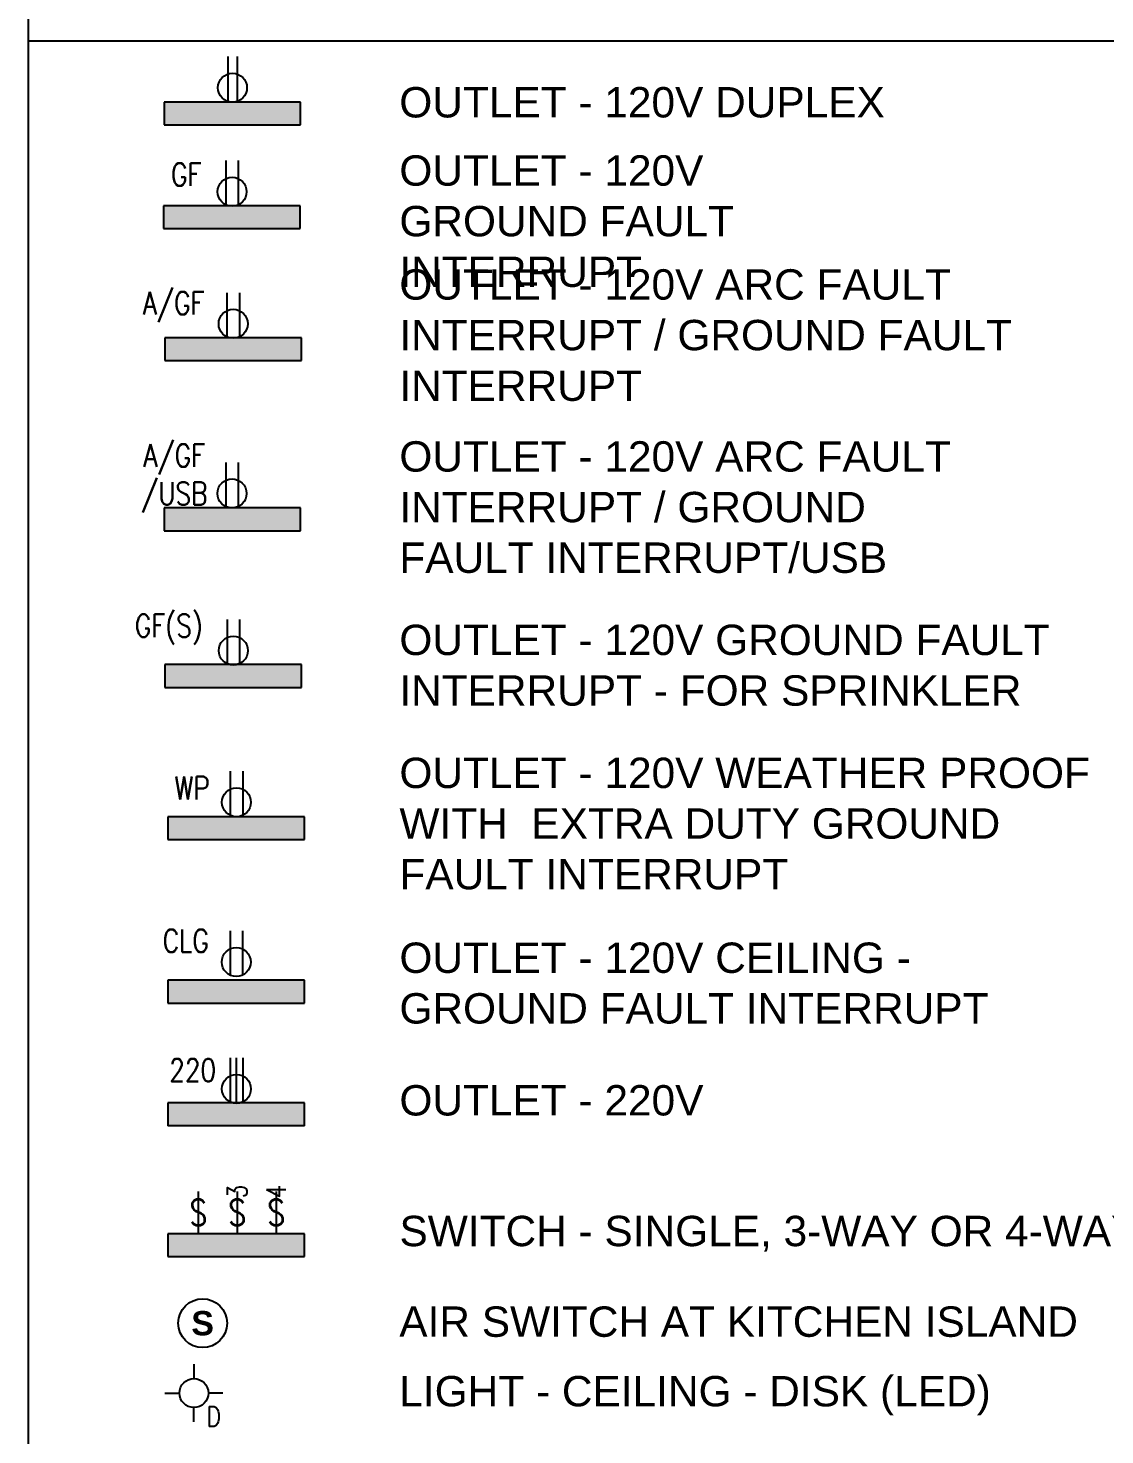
# Model space of a CAD drawing. Header units: inches. Extents: x 1062 to 6528, y -11616 to 5280.
# Drawn here: x 2844.5 to 3020.3, y -11241.1 to -11011.5 of the extents above; entities that cross this region are included whole.
import ezdxf
from ezdxf.enums import TextEntityAlignment as Align

# ---------------------------------------------------------------- set-up
doc = ezdxf.new("R2010")
doc.units = ezdxf.units.IN
doc.header["$LTSCALE"] = 24
doc.header["$MEASUREMENT"] = 0
doc.layers.add('cam_ELEC', color=7, linetype='CONTINUOUS', lineweight=35)
doc.layers.add('ELEC', color=1, linetype='CONTINUOUS')
doc.styles.add('SIMPLEX', font='simplex.shx', dxfattribs={"width": 0.8})
doc.styles.add('ssp_MED', font='arialbd.ttf')
doc.styles.add('ssp_STD', font='arial.ttf')

# ---------------------------------------------------------------- blocks, each defined once
blk = doc.blocks.new('*U576')
at = {"layer": 'ELEC', "color": 0}
for p, q in [((-1.22, 12), (-1.22, 0.22)), ((1.31, 12), (1.31, 0.22))]:
    blk.add_line(p, q, dxfattribs=at)
blk.add_circle((0.04, 3.82), 3.82, dxfattribs=at)
blk = doc.blocks.new('*U670')
at = {"layer": 'ELEC', "color": 0}
for p, q in [((-1.63, 12), (-1.63, 0.37)), ((1.66, 12), (1.66, 0.37))]:
    blk.add_line(p, q, dxfattribs=at)
blk.add_circle((0.02, 3.82), 3.82, dxfattribs=at)
at = {"layer": 'ELEC', "color": 0, "insert": (-16.96, 9.39), "char_height": 6, "width": 15.2712, "attachment_point": 5, "style": 'SIMPLEX'}
blk.add_mtext('GF(S)', dxfattribs=at)
blk = doc.blocks.new('*U665')
at = {"layer": 'ELEC', "color": 0}
for p, q in [((-1.63, 12), (-1.63, 0.37)), ((0.02, 0), (0.02, 12)), ((1.66, 12), (1.66, 0.37))]:
    blk.add_line(p, q, dxfattribs=at)
blk.add_circle((0.02, 3.82), 3.82, dxfattribs=at)
at = {"layer": 'ELEC', "color": 0, "insert": (-17.68, 11.78), "char_height": 6, "width": 15.5439, "attachment_point": 1, "style": 'SIMPLEX'}
blk.add_mtext('220', dxfattribs=at)
blk = doc.blocks.new('*U580')
at = {"layer": 'ELEC', "color": 0}
for p, q in [((0, 7.62), (0, 3.81)), ((-7.62, 0), (-3.81, 0)), ((7.62, 0), (3.81, 0)), ((0, -7.62), (0, -3.81))]:
    blk.add_line(p, q, dxfattribs=at)
blk.add_circle((0, 0), 3.81, dxfattribs=at)
at = {"layer": 'ELEC', "color": 0, "insert": (3.32, -3.55), "char_height": 5.25, "width": 2.8525, "attachment_point": 1, "style": 'SIMPLEX'}
blk.add_mtext('D', dxfattribs=at)
blk = doc.blocks.new('*U201')
at = {"layer": 'ELEC', "color": 0}
for p, q in [((-1.6, 12), (-1.6, 0.37)), ((1.69, 12), (1.69, 0.37))]:
    blk.add_line(p, q, dxfattribs=at)
blk.add_circle((0.04, 3.82), 3.82, dxfattribs=at)
at = {"layer": 'ELEC', "color": 0, "lineweight": 5, "insert": (-16.23, 10.58), "char_height": 6, "width": 8.7457, "attachment_point": 1, "style": 'SIMPLEX'}
blk.add_mtext('WP', dxfattribs=at)
blk = doc.blocks.new('*U668')
at = {"layer": 'ELEC', "color": 0}
for p, q in [((-1.63, 12), (-1.63, 0.37)), ((1.66, 12), (1.66, 0.37))]:
    blk.add_line(p, q, dxfattribs=at)
blk.add_circle((0.02, 3.82), 3.82, dxfattribs=at)
at = {"layer": 'ELEC', "color": 0, "insert": (-12.05, 8.36), "char_height": 6, "width": 15.2712, "attachment_point": 5, "style": 'SIMPLEX'}
blk.add_mtext('GF', dxfattribs=at)
blk = doc.blocks.new('*U669')
at = {"layer": 'ELEC', "color": 0}
for p, q in [((-1.63, 12), (-1.63, 0.37)), ((1.66, 12), (1.66, 0.37))]:
    blk.add_line(p, q, dxfattribs=at)
blk.add_circle((0.02, 3.82), 3.82, dxfattribs=at)
at = {"layer": 'ELEC', "color": 0, "insert": (-15.65, 8.26), "char_height": 6, "width": 15.2712, "attachment_point": 5, "style": 'SIMPLEX'}
blk.add_mtext('A/GF', dxfattribs=at)
blk = doc.blocks.new('*U192')
at = {"layer": 'ELEC', "color": 0}
for p, q in [((-1.64, 13), (-1.64, 1.37)), ((1.64, 13), (1.64, 1.37))]:
    blk.add_line(p, q, dxfattribs=at)
blk.add_circle((0, 4.82), 3.82, dxfattribs=at)
at = {"layer": 'ELEC', "color": 0, "insert": (-19.38, 13.42), "char_height": 6, "width": 12.1743, "attachment_point": 1, "style": 'SIMPLEX'}
blk.add_mtext('CLG', dxfattribs=at)
blk = doc.blocks.new('*U673')
at = {"layer": 'ELEC', "color": 0}
for p, q in [((-1.73, 12), (-1.73, 0.37)), ((1.55, 12), (1.55, 0.37))]:
    blk.add_line(p, q, dxfattribs=at)
blk.add_circle((-0.09, 3.82), 3.82, dxfattribs=at)
at = {"layer": 'ELEC', "color": 0, "insert": (-15.29, 7.81), "char_height": 6, "width": 15.2712, "attachment_point": 5, "style": 'SIMPLEX'}
blk.add_mtext('A/GF\\P/USB', dxfattribs=at)
blk = doc.blocks.new('ELEC 2 SWITCHES (1)')
at = {"layer": 'ELEC', "color": 0, "linetype": 'ByBlock', "lineweight": -2}
blk.add_line((0, 6.52), (0, -6.52), dxfattribs=at)
at = {"layer": 'ELEC', "color": 0, "linetype": 'ByBlock', "lineweight": -2, "style": 'SIMPLEX', "width": 0.8, "flags": 8}
blk.add_attdef('S', text='', height=8, dxfattribs=at).set_placement((0, 0), align=Align.MIDDLE_CENTER)
blk = doc.blocks.new('*U207')
at = {"layer": 'cam_ELEC', "color": 0, "linetype": 'ByBlock', "lineweight": -2}
blk.add_line((0, 6.5), (0, -6.5), dxfattribs=at)
at = {"layer": 'ELEC', "color": 0, "linetype": 'ByBlock', "lineweight": -2, "style": 'SIMPLEX', "width": 0.8, "flags": 8}
blk.add_attdef('#', text='', height=6, rotation=90, dxfattribs=at).set_placement((0, 6.5), align=Align.MIDDLE_CENTER)
blk.add_attdef('S', text='', height=8, dxfattribs=at).set_placement((0, 0), align=Align.MIDDLE_CENTER)
blk = doc.blocks.new('ELECT. LEGEND')
at = {"layer": 'ELEC', "transparency": 33554534}
h = blk.add_hatch(color=8, dxfattribs=at)
h.dxf.hatch_style = 1
h.paths.add_polyline_path([(41.98, -287.09), (20.94, -287.09), (20.94, -290.6), (41.98, -290.6)])
h = blk.add_hatch(color=8, dxfattribs=at)
h.dxf.hatch_style = 1
h.paths.add_polyline_path([(41.91, -303.04), (20.87, -303.04), (20.87, -306.54), (41.91, -306.54)])
h = blk.add_hatch(color=8, dxfattribs=at)
h.dxf.hatch_style = 1
h.paths.add_polyline_path([(42.09, -323.38), (21.04, -323.38), (21.04, -326.88), (42.09, -326.88)])
h = blk.add_hatch(color=8, dxfattribs=at)
h.dxf.hatch_style = 1
h.paths.add_polyline_path([(41.98, -349.58), (20.94, -349.58), (20.94, -353.09), (41.98, -353.09)])
h = blk.add_hatch(color=8, dxfattribs=at)
h.dxf.hatch_style = 1
h.paths.add_polyline_path([(42.11, -373.72), (21.06, -373.72), (21.06, -377.23), (42.11, -377.23)])
h = blk.add_hatch(color=8, dxfattribs=at)
h.dxf.hatch_style = 1
h.paths.add_polyline_path([(42.59, -397.15), (21.54, -397.15), (21.54, -400.66), (42.59, -400.66)])
h = blk.add_hatch(color=8, dxfattribs=at)
h.dxf.hatch_style = 1
h.paths.add_polyline_path([(42.59, -422.34), (21.54, -422.34), (21.54, -425.84), (42.59, -425.84)])
h = blk.add_hatch(color=8, dxfattribs=at)
h.dxf.hatch_style = 1
h.paths.add_polyline_path([(42.59, -441.22), (21.54, -441.22), (21.54, -444.73), (42.59, -444.73)])
h = blk.add_hatch(color=8, dxfattribs=at)
h.dxf.hatch_style = 1
h.paths.add_polyline_path([(42.59, -461.37), (21.54, -461.37), (21.54, -464.87), (42.59, -464.87)])
at = {"layer": 'ELEC', "color": 0}
for p, q in [((0, -260.25), (0, -280.25)), ((0, -277.64), (259.9, -277.64)), ((0, -277.64), (0, -829.11))]:
    blk.add_line(p, q, dxfattribs=at)
at = {"layer": 'ELEC', "color": 5}
for p, q in [((41.98, -287.09), (20.94, -287.09)), ((20.94, -287.09), (20.94, -290.6)), ((41.98, -290.6), (41.98, -287.09)), ((20.94, -290.6), (41.98, -290.6)), ((41.91, -303.04), (20.87, -303.04)), ((20.87, -303.04), (20.87, -306.54)), ((41.91, -306.54), (41.91, -303.04)), ((20.87, -306.54), (41.91, -306.54)), ((42.09, -323.38), (21.04, -323.38)), ((21.04, -323.38), (21.04, -326.88)), ((42.09, -326.88), (42.09, -323.38)), ((21.04, -326.88), (42.09, -326.88)), ((41.98, -349.58), (20.94, -349.58)), ((20.94, -349.58), (20.94, -353.09)), ((41.98, -353.09), (41.98, -349.58)), ((20.94, -353.09), (41.98, -353.09)), ((42.11, -373.72), (21.06, -373.72)), ((21.06, -373.72), (21.06, -377.23)), ((42.11, -377.23), (42.11, -373.72)), ((21.06, -377.23), (42.11, -377.23)), ((42.59, -397.15), (21.54, -397.15)), ((21.54, -397.15), (21.54, -400.66)), ((42.59, -400.66), (42.59, -397.15)), ((21.54, -400.66), (42.59, -400.66)), ((42.59, -422.34), (21.54, -422.34)), ((21.54, -422.34), (21.54, -425.84)), ((42.59, -425.84), (42.59, -422.34)), ((21.54, -425.84), (42.59, -425.84)), ((42.59, -441.22), (21.54, -441.22)), ((21.54, -441.22), (21.54, -444.73)), ((42.59, -444.73), (42.59, -441.22)), ((42.59, -444.73), (21.54, -444.73)), ((42.59, -461.37), (21.54, -461.37)), ((21.54, -461.37), (21.54, -464.87)), ((42.59, -464.87), (42.59, -461.37)), ((21.54, -464.87), (42.59, -464.87))]:
    blk.add_line(p, q, dxfattribs=at)
at = {"layer": 'ELEC', "color": 0}
blk.add_circle((26.88, -475.15), 3.76, dxfattribs=at)
at = {"layer": 'ELEC', "color": 0, "xscale": 0.5846791583025825, "yscale": 0.5846791583025825, "zscale": 0.5846791583025825}
for name, p in [('*U576', (31.46, -287.09)), ('*U668', (31.41, -303.11)), ('*U669', (31.58, -323.45)), ('*U673', (31.46, -349.58)), ('*U670', (31.6, -373.79)), ('*U201', (32.07, -397.15)), ('*U192', (32.07, -422.34)), ('*U665', (32.08, -441.3)), ('*U580', (25.54, -485.91))]:
    blk.add_blockref(name, p, dxfattribs=at)
at = {"layer": 'ELEC', "color": 0}
ref = blk.add_blockref('ELEC 2 SWITCHES (1)', (26.21, -458.11), dxfattribs=dict(at, xscale=0.5, yscale=0.5, zscale=0.5))
ref.add_attrib('S', 'S', dxfattribs={"color": 0, "linetype": 'ByBlock', "lineweight": -2, "height": 4, "style": 'SIMPLEX', "width": 0.8}).set_placement((26.21, -458.11), align=Align.MIDDLE_CENTER)
ref = blk.add_blockref('*U207', (32.21, -458.11), dxfattribs=dict(at, xscale=0.5, yscale=0.5, zscale=0.5))
ref.add_attrib('S', 'S', dxfattribs={"color": 0, "linetype": 'ByBlock', "lineweight": -2, "height": 4, "style": 'SIMPLEX', "width": 0.8}).set_placement((32.21, -458.11), align=Align.MIDDLE_CENTER)
ref.add_attrib('#', '3', dxfattribs={"color": 0, "linetype": 'ByBlock', "lineweight": -2, "height": 3, "rotation": 90, "style": 'SIMPLEX', "width": 0.8}).set_placement((32.21, -454.86), align=Align.MIDDLE_CENTER)
ref = blk.add_blockref('*U207', (38.21, -458.11), dxfattribs=dict(at, xscale=0.5, yscale=0.5, zscale=0.5))
ref.add_attrib('S', 'S', dxfattribs={"color": 0, "linetype": 'ByBlock', "lineweight": -2, "height": 4, "style": 'SIMPLEX', "width": 0.8}).set_placement((38.21, -458.11), align=Align.MIDDLE_CENTER)
ref.add_attrib('#', '4', dxfattribs={"color": 0, "linetype": 'ByBlock', "lineweight": -2, "height": 3, "rotation": 90, "style": 'SIMPLEX', "width": 0.8}).set_placement((38.21, -454.86), align=Align.MIDDLE_CENTER)
at = {"layer": 'ELEC', "color": 0, "style": 'ssp_MED'}
blk.add_text('S', height=3.74, dxfattribs=at).set_placement((26.88, -475.15, 130.49), align=Align.MIDDLE_CENTER)
at = {"layer": 'ELEC', "color": 0, "char_height": 4.6774, "attachment_point": 1, "style": 'ssp_STD'}
for s, insert, width in [('OUTLET - 120V DUPLEX', (57.18, -284.76), 74.8123), ('OUTLET - 120V GROUND FAULT INTERRUPT', (57.19, -295.27), 77.3999), ('\\pxt22;OUTLET - 120V ARC FAULT INTERRUPT / GROUND FAULT INTERRUPT', (57.19, -312.82), 94.3038), ('\\pxt22;OUTLET - 120V ARC FAULT INTERRUPT / GROUND FAULT INTERRUPT/USB', (57.19, -339.31), 84.8819), ('OUTLET - 120V GROUND FAULT INTERRUPT - FOR SPRINKLER', (57.19, -367.56), 100.1266), ('OUTLET - 120V WEATHER PROOF WITH  EXTRA DUTY GROUND FAULT INTERRUPT', (57.2, -388.05), 106.1282), ('OUTLET - 120V CEILING - GROUND FAULT INTERRUPT', (57.2, -416.52), 90.6728), ('OUTLET - 220V ', (57.2, -438.48), 46.8403), ('SWITCH - SINGLE, 3-WAY OR 4-WAY ', (57.21, -458.61), 113.993), ('AIR SWITCH AT KITCHEN ISLAND', (57.18, -472.57), 104.2585), ('LIGHT - CEILING - DISK (LED)', (57.18, -483.28), 90.9409)]:
    blk.add_mtext(s, dxfattribs=dict(at, insert=insert, width=width))

msp = doc.modelspace()

# ---------------------------------------------------------------- block references
at = {"layer": 'ELEC', "xscale": 1.059830054668274, "yscale": 1.059830054668274, "zscale": 1.059830054668274}
msp.add_blockref('ELECT. LEGEND', (2844.54831, -10719.28495), dxfattribs=at)

doc.saveas('drawing.dxf')
